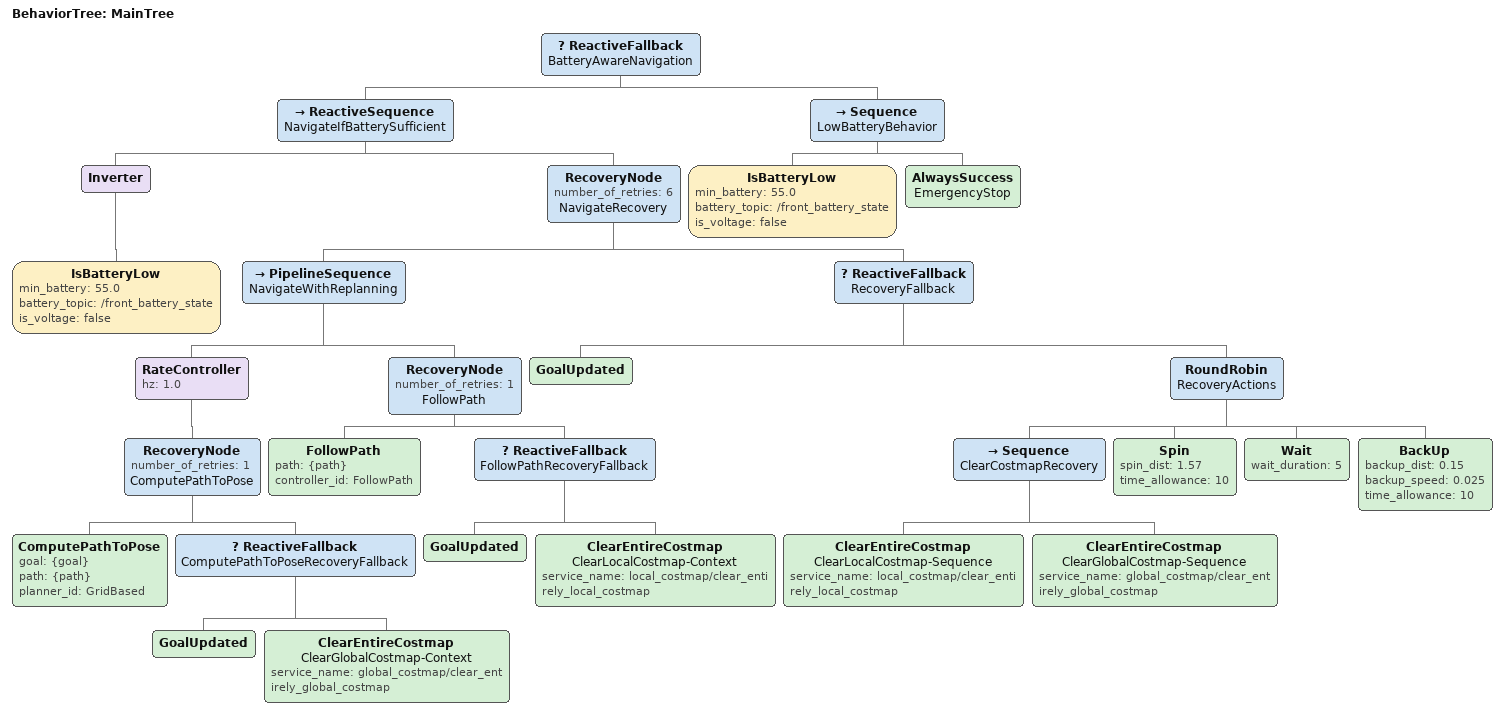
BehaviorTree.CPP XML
<root main_tree_to_execute="MainTree">
  <BehaviorTree ID="MainTree">
    <ReactiveFallback name="BatteryAwareNavigation">

      <!-- Navigația normală se execută cât timp bateria e OK -->
      <ReactiveSequence name="NavigateIfBatterySufficient">
        <!-- Verifică dacă bateria NU e scăzută (inversează logica) -->
        <Inverter>
          <IsBatteryLow min_battery="55.0"
                        battery_topic="/front_battery_state"
                        is_voltage="false"/>
        </Inverter>

        <!-- Behavior tree-ul normal de navigație -->
        <RecoveryNode number_of_retries="6" name="NavigateRecovery">
          <PipelineSequence name="NavigateWithReplanning">
            <RateController hz="1.0">
              <RecoveryNode number_of_retries="1" name="ComputePathToPose">
                <ComputePathToPose goal="{goal}" path="{path}" planner_id="GridBased"/>
                <ReactiveFallback name="ComputePathToPoseRecoveryFallback">
                  <GoalUpdated/>
                  <ClearEntireCostmap name="ClearGlobalCostmap-Context"
                                      service_name="global_costmap/clear_entirely_global_costmap"/>
                </ReactiveFallback>
              </RecoveryNode>
            </RateController>
            <RecoveryNode number_of_retries="1" name="FollowPath">
              <FollowPath path="{path}" controller_id="FollowPath"/>
              <ReactiveFallback name="FollowPathRecoveryFallback">
                <GoalUpdated/>
                <ClearEntireCostmap name="ClearLocalCostmap-Context"
                                    service_name="local_costmap/clear_entirely_local_costmap"/>
              </ReactiveFallback>
            </RecoveryNode>
          </PipelineSequence>
          <ReactiveFallback name="RecoveryFallback">
            <GoalUpdated/>
            <RoundRobin name="RecoveryActions">
              <Sequence name="ClearCostmapRecovery">
                <ClearEntireCostmap name="ClearLocalCostmap-Sequence"
                                    service_name="local_costmap/clear_entirely_local_costmap"/>
                <ClearEntireCostmap name="ClearGlobalCostmap-Sequence"
                                    service_name="global_costmap/clear_entirely_global_costmap"/>
              </Sequence>
              <Spin spin_dist="1.57" time_allowance="10"/>
              <Wait wait_duration="5"/>
              <BackUp backup_dist="0.15" backup_speed="0.025" time_allowance="10"/>
            </RoundRobin>
          </ReactiveFallback>
        </RecoveryNode>
      </ReactiveSequence>

      <!-- Comportament când bateria e scăzută -->
      <Sequence name="LowBatteryBehavior">
        <IsBatteryLow min_battery="55.0"
                      battery_topic="/front_battery_state"
                      is_voltage="false"/>
        <!-- Oprește robotul și publică un mesaj -->
        <AlwaysSuccess name="EmergencyStop"/>
      </Sequence>

    </ReactiveFallback>
  </BehaviorTree>
</root>
